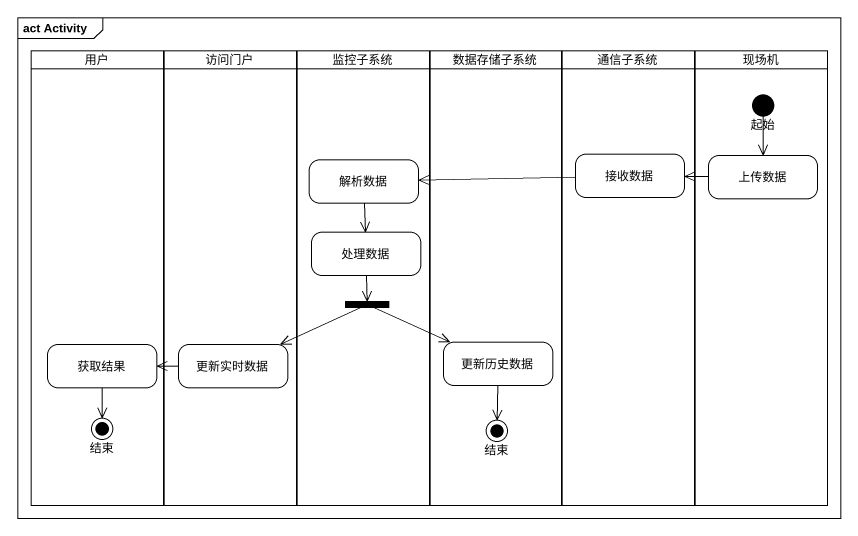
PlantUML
@startuml
mainframe act Activity
hide empty description
state 用户 <<partition>> #FFFFFF {
  state 获取结果 #FFFFFF
  state 结束 <<end>> #FFFFFF
}
state 访问门户 <<partition>> #FFFFFF {
  state 更新实时数据 #FFFFFF
}
state 监控子系统 <<partition>> #FFFFFF {
  state 解析数据 #FFFFFF
  state 处理数据 #FFFFFF
  state fork1 <<fork>> #FFFFFF
}
state 数据存储子系统 <<partition>> #FFFFFF {
  state 更新历史数据 #FFFFFF
  state "结束" as 结束_2 <<end>> #FFFFFF
}
state 通信子系统 <<partition>> #FFFFFF {
  state 接收数据 #FFFFFF
}
state 现场机 <<partition>> #FFFFFF {
  state 起始 <<start>> #FFFFFF
  state 上传数据 #FFFFFF
}
起始 --> 上传数据
解析数据 --> 处理数据
接收数据 -left-> 解析数据
上传数据 -left-> 接收数据
处理数据 --> fork1
fork1 -left-> 更新实时数据
fork1 -right-> 更新历史数据
获取结果 --> 结束
更新实时数据 -left-> 获取结果
更新历史数据 --> 结束_2
@enduml
